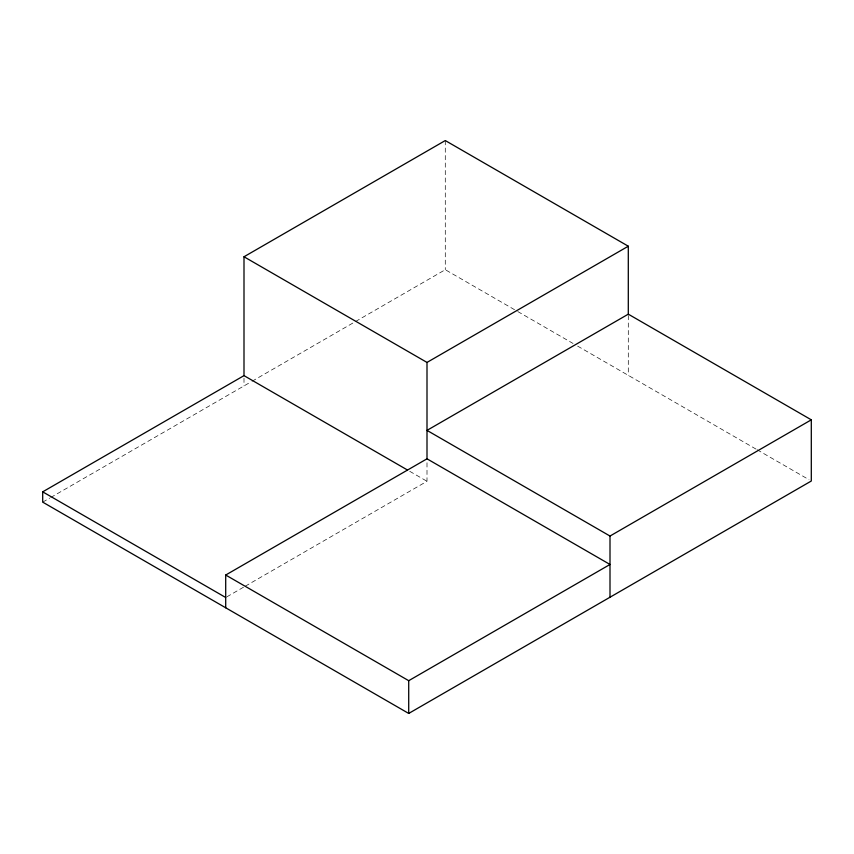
<?xml version="1.0" encoding="UTF-8"?>
<svg xmlns="http://www.w3.org/2000/svg" width="854" height="854" viewBox="0 0 854 854"><rect width="100%" height="100%" fill="white"/><g stroke="black" fill="none" stroke-linecap="round" stroke-linejoin="round"><path stroke-width="0.64" stroke-dasharray="4.27 3.2" d="M42.7 502.131L49.607 498.149M50.749 497.487L250.895 381.93M252.047 381.268L354.421 322.161M355.574 321.499L445.286 269.704L516.649 310.899M226.854 596.839L244.105 586.879M245.258 586.207L427 481.282L427 458.811M517.802 311.561L573.045 343.457M577.656 346.116L756.057 449.119M757.199 449.78L808.994 479.681M409.739 471.312L427 481.282M628.298 315.5L628.298 375.354M445.286 140.558L445.286 269.704M243.998 378.205L243.998 385.912"/><path stroke-width="1.28" d="M243.998 375.632L243.998 256.766L445.286 140.558L628.298 246.208L628.298 314.165L427 430.384L610.002 536.045L811.3 419.826L811.3 481.015L408.714 713.442L42.7 502.131L42.7 491.84L243.998 375.632L407.433 469.988M243.998 256.766L427 362.427L628.298 246.208M225.702 575.03L427 458.811L610.002 564.473L408.714 680.691L225.702 575.03L225.702 607.792M628.298 314.165L811.3 419.826M42.7 491.84L225.702 597.501M610.002 536.045L610.002 597.234M427 362.427L427 458.811M408.714 680.691L408.714 713.442"/></g></svg>
